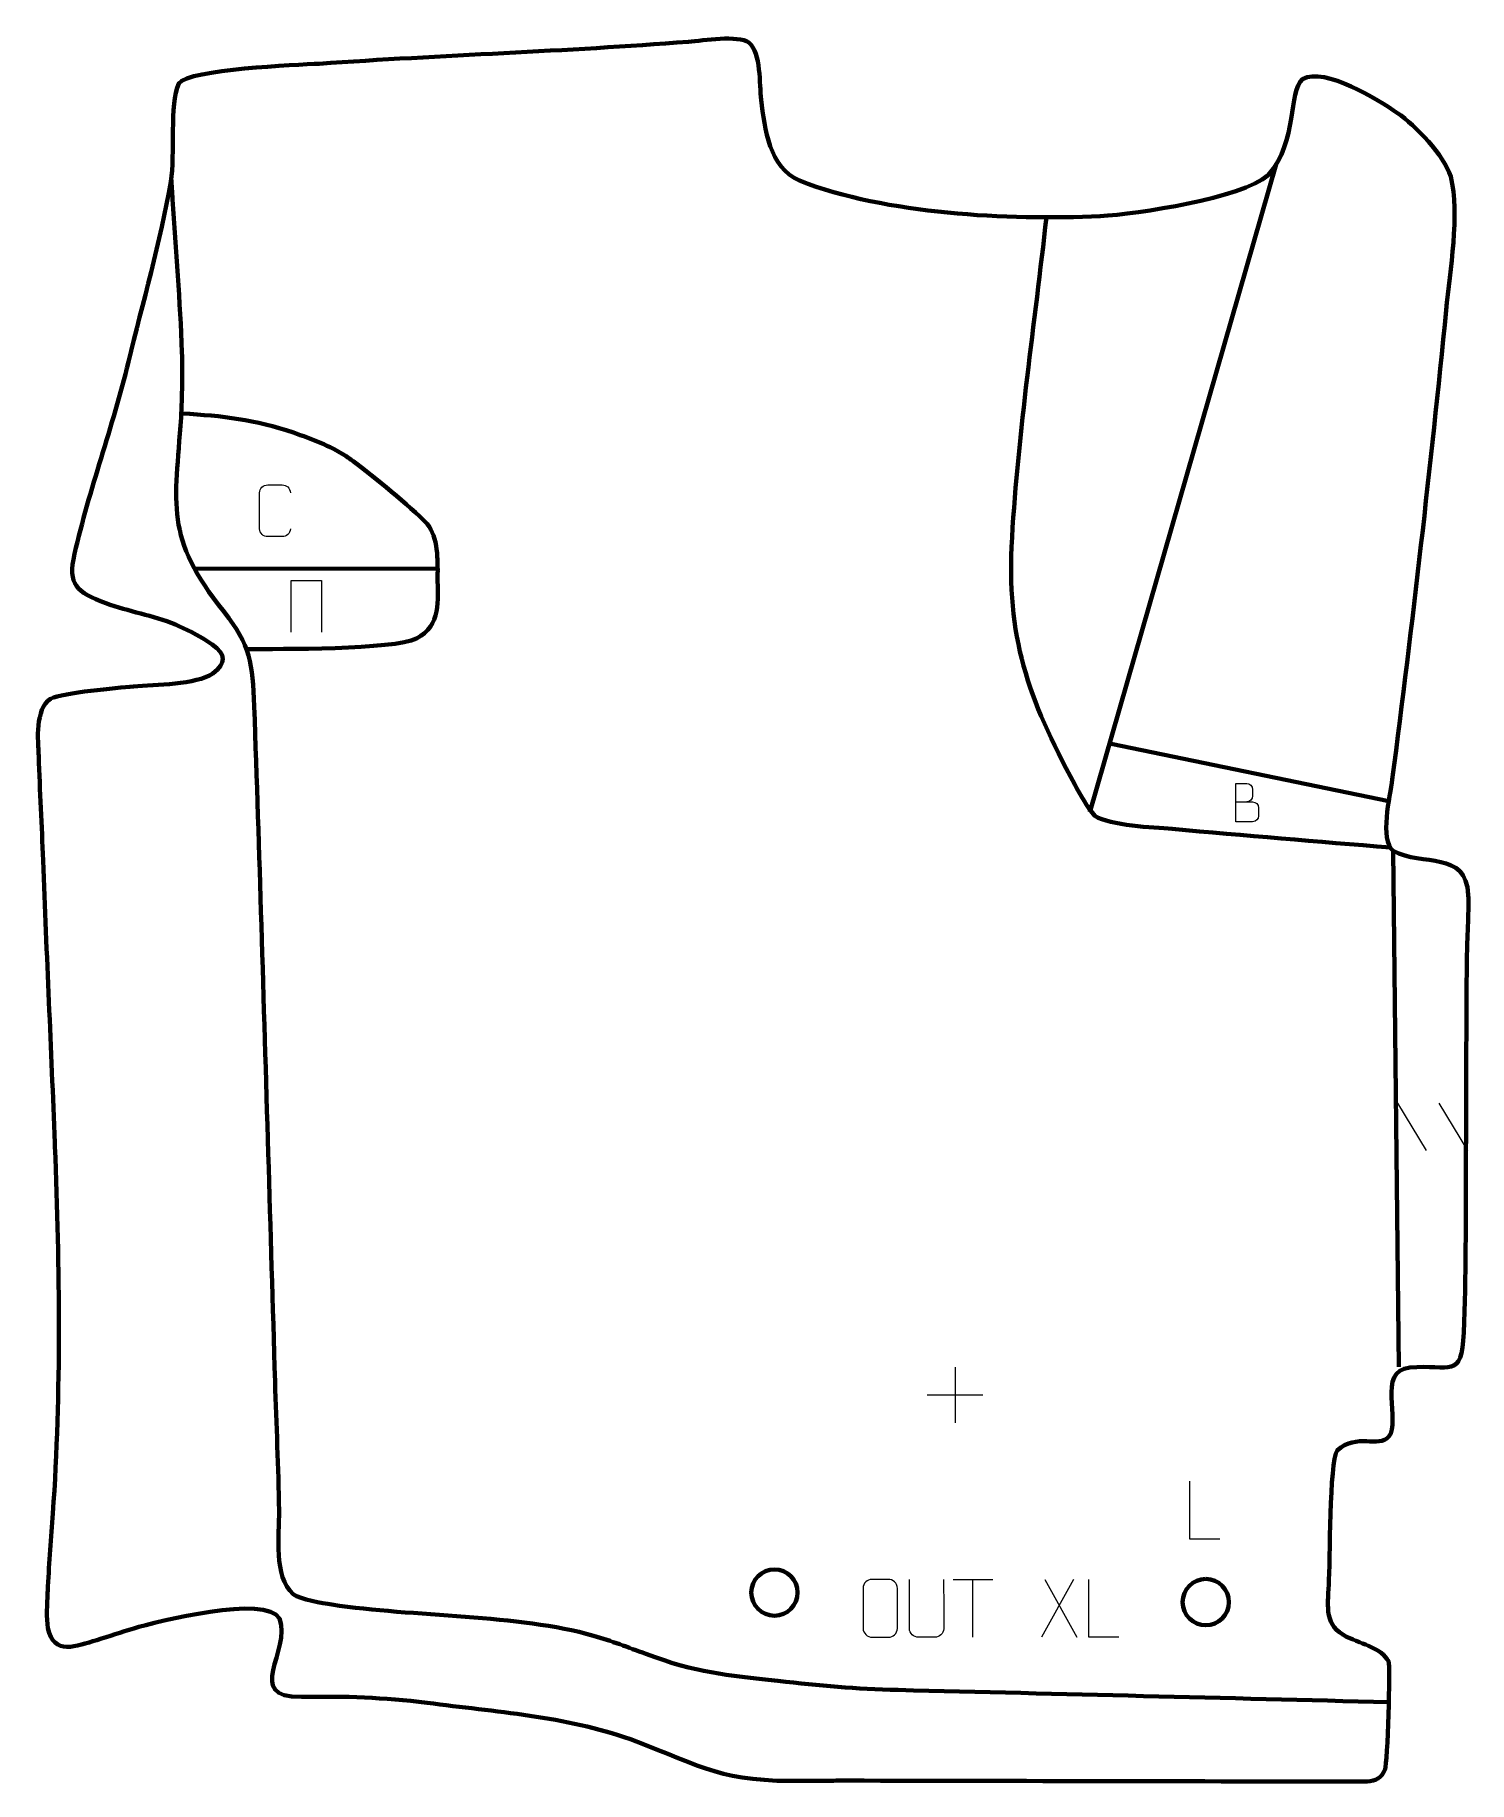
# Model space of a CAD drawing. Header units: millimetres. Extents: x 944 to 1562, y -88 to 666.
import ezdxf

# ---------------------------------------------------------------- set-up
doc = ezdxf.new("R2010")
doc.units = ezdxf.units.MM
doc.header["$MEASUREMENT"] = 0
doc.layers.add('layer 1', color=7, linetype='Continuous', plot=False)
doc.layers.add('layer 2', color=7, linetype='Continuous')
doc.layers.add('layer 3', color=7, linetype='Continuous')

msp = doc.modelspace()

# ---------------------------------------------------------------- linework, layer by layer
at = {"layer": 'layer 1', "color": 250, "lineweight": 9}
for points in [[(1531.5633, 205.266), (1531.5633, 205.266), (1543.9276, 184.7217), (1543.9276, 184.7217)], [(1549.2932, 205.266), (1549.2932, 205.266), (1561.6575, 184.7217), (1561.6575, 184.7217)], [(1339.8936, -0.3116), (1339.8936, -0.3116), (1356.8808, -0.3116), (1356.8808, -0.3116)], [(1348.3874, -25.2416), (1348.3874, -25.2416), (1348.3874, -0.2881), (1348.3874, -0.2881)], [(1391.7321, -0.317), (1391.7321, -0.317), (1377.9915, -25.2128), (1377.9915, -25.2128)], [(1379.4461, -0.317), (1379.4461, -0.317), (1393.1867, -25.2705), (1393.1867, -25.2705)]]:
    msp.add_open_spline(points, degree=3, dxfattribs=at)
for points, knots in [([(1304.8676, -0.2884), (1307.1933, -0.2884), (1309.5194, -0.2884), (1311.8455, -0.2884), (1311.8455, -0.2884), (1313.7921, -0.2528), (1315.7835, -1.7444), (1315.8102, -4.182), (1315.8102, -4.182), (1315.8098, -9.9289), (1315.8098, -15.6762), (1315.8102, -21.4239), (1315.8102, -21.4239), (1315.6704, -23.7473), (1313.9932, -25.2269), (1311.8455, -25.2377), (1311.8455, -25.2377), (1309.5136, -25.2373), (1307.1817, -25.2373), (1304.8502, -25.2377), (1304.8502, -25.2377), (1302.9252, -25.3431), (1300.9531, -23.4586), (1300.9643, -21.4413), (1300.9643, -21.4413), (1300.9646, -15.6712), (1300.9646, -9.9015), (1300.9643, -4.1322), (1300.9643, -4.1322), (1300.9685, -1.9941), (1302.7152, -0.2749), (1304.8676, -0.2884)], [0, 0, 0, 0, 0.11111111, 0.11111111, 0.11111111, 0.11111111, 0.22222222, 0.22222222, 0.22222222, 0.22222222, 0.33333333, 0.33333333, 0.33333333, 0.33333333, 0.44444444, 0.44444444, 0.44444444, 0.44444444, 0.55555556, 0.55555556, 0.55555556, 0.55555556, 0.66666667, 0.66666667, 0.66666667, 0.66666667, 0.77777778, 0.77777778, 0.77777778, 0.77777778, 1, 1, 1, 1]), ([(1335.7144, -0.2839), (1335.714, -5.8234), (1335.8098, -16.0252), (1335.8102, -21.5656), (1335.8102, -21.5656), (1335.6704, -23.8051), (1333.9932, -25.2313), (1331.8455, -25.2418), (1331.8455, -25.2418), (1329.5136, -25.2414), (1327.1817, -25.2414), (1324.8502, -25.2418), (1324.8502, -25.2418), (1322.9252, -25.3433), (1320.9531, -23.5268), (1320.9643, -21.5823), (1320.9643, -21.5823), (1320.9646, -16.0204), (1321.06, -5.845), (1321.0596, -0.2839)], [0, 0, 0, 0, 0.16666667, 0.16666667, 0.16666667, 0.16666667, 0.33333333, 0.33333333, 0.33333333, 0.33333333, 0.5, 0.5, 0.5, 0.5, 0.66666667, 0.66666667, 0.66666667, 0.66666667, 1, 1, 1, 1]), ([(1411.3363, -25.2417), (1411.3363, -25.2417), (1398.3872, -25.2417), (1398.3872, -25.2417), (1398.3872, -25.2417), (1398.3872, -25.2417), (1398.3872, -0.2881), (1398.3872, -0.2881)], [0, 0, 0, 0, 0.33333333, 0.33333333, 0.33333333, 0.33333333, 1, 1, 1, 1])]:
    msp.add_open_spline(points, degree=3, knots=knots, dxfattribs=at)
at = {"layer": 'layer 2', "color": 142, "lineweight": 200}
for centre in [(1262.7258, -6.0051), (1448.7941, -10.1067)]:
    msp.add_ellipse(centre, major_axis=(0, 10), ratio=1, dxfattribs=at)
at = {"layer": 'layer 2', "color": 142, "lineweight": 158}
for points, knots in [([(1527.7733, -53.3096), (1457.2008, -51.4756), (1386.649, -49.7585), (1316.077, -48.0196), (1316.077, -48.0196), (1297.6432, -47.5653), (1282.5281, -46.2399), (1264.2613, -44.0992), (1264.2613, -44.0992), (1241.2133, -41.3982), (1229.535, -40.7833), (1207.2151, -32.4412), (1207.2151, -32.4412), (1199.5938, -29.5927), (1192.4865, -26.9225), (1184.6473, -24.6168), (1184.6473, -24.6168), (1152.422, -15.3373), (1107.0174, -16.5219), (1071.8574, -11.2031), (1071.8574, -11.2031), (1067.7716, -10.5468), (1058.4365, -9.1267), (1055.1441, -6.63), (1055.1441, -6.63), (1046.5511, 1.063), (1049.1997, 18.5921), (1049.0522, 29.3977), (1049.0522, 29.3977), (1048.799, 47.9473), (1047.8782, 66.523), (1047.3036, 85.0695), (1047.3036, 85.0695), (1045.3763, 150.6936), (1043.4328, 216.3171), (1041.4242, 281.9388), (1041.4242, 281.9388), (1040.46, 313.4322), (1039.4432, 344.9233), (1038.3407, 376.4122), (1038.3407, 376.4122), (1037.6924, 394.9001), (1036.629, 402.904), (1025.3056, 417.1745), (1025.3056, 417.1745), (999.3796, 449.8482), (1004.2458, 462.9757), (1006.7511, 501.0547), (1006.7511, 501.0547), (1007.2609, 510.5307), (1007.4262, 519.7565), (1007.1632, 529.2454), (1007.1632, 529.2454), (1006.416, 551.2614), (1004.4619, 573.25), (1003.087, 595.236), (1003.087, 595.236), (1002.905, 598.2165), (1002.7231, 601.1971), (1002.5411, 604.1776)], [0, 0, 0, 0, 0.0625, 0.0625, 0.0625, 0.0625, 0.125, 0.125, 0.125, 0.125, 0.1875, 0.1875, 0.1875, 0.1875, 0.25, 0.25, 0.25, 0.25, 0.3125, 0.3125, 0.3125, 0.3125, 0.375, 0.375, 0.375, 0.375, 0.4375, 0.4375, 0.4375, 0.4375, 0.5, 0.5, 0.5, 0.5, 0.5625, 0.5625, 0.5625, 0.5625, 0.625, 0.625, 0.625, 0.625, 0.6875, 0.6875, 0.6875, 0.6875, 0.75, 0.75, 0.75, 0.75, 0.8125, 0.8125, 0.8125, 0.8125, 0.875, 0.875, 0.875, 0.875, 1, 1, 1, 1]), ([(1380.0742, 587.4886), (1375.0298, 542.0067), (1367.9107, 494.828), (1365.219, 449.3258), (1365.219, 449.3258), (1362.6774, 406.3597), (1372.1096, 379.9652), (1392.3061, 342.6984), (1392.3061, 342.6984), (1394.6565, 338.3616), (1397.6897, 332.8183), (1400.9488, 329.1281), (1400.9488, 329.1281), (1407.8384, 324.9607), (1425.8186, 324.2507), (1434.2703, 323.5439), (1434.2703, 323.5439), (1465.6415, 320.7463), (1497.0442, 318.1179), (1528.4325, 315.5076)], [0, 0, 0, 0, 0.16666667, 0.16666667, 0.16666667, 0.16666667, 0.33333333, 0.33333333, 0.33333333, 0.33333333, 0.5, 0.5, 0.5, 0.5, 0.66666667, 0.66666667, 0.66666667, 0.66666667, 1, 1, 1, 1]), ([(1035.1905, 401.0802), (1048.8389, 401.2903), (1098.6186, 400.741), (1108.3144, 405.7575), (1108.3144, 405.7575), (1119.1569, 411.3672), (1117.4115, 422.1092), (1117.4556, 432.2972), (1117.4556, 432.2972), (1117.4872, 439.6046), (1117.7439, 449.2519), (1112.9181, 455.1993), (1112.9181, 455.1993), (1105.2027, 463.2632), (1090.0945, 475.38), (1080.9583, 482.2528), (1080.9583, 482.2528), (1079.9578, 483.0054), (1078.9949, 483.705), (1077.9564, 484.4021), (1077.9564, 484.4021), (1070.7343, 489.0381), (1063.2654, 491.7493), (1055.2114, 494.5489), (1055.2114, 494.5489), (1038.7208, 500.2294), (1024.621, 501.8132), (1007.3513, 502.819)], [0, 0, 0, 0, 0.125, 0.125, 0.125, 0.125, 0.25, 0.25, 0.25, 0.25, 0.375, 0.375, 0.375, 0.375, 0.5, 0.5, 0.5, 0.5, 0.625, 0.625, 0.625, 0.625, 0.75, 0.75, 0.75, 0.75, 1, 1, 1, 1])]:
    msp.add_open_spline(points, degree=3, knots=knots, dxfattribs=at)
for points in [[(1398.7622, 330.8233), (1398.7622, 330.8233), (1479.1439, 610.3561), (1479.1439, 610.3561)], [(1012.9887, 435.8255), (1012.9887, 435.8255), (1117.2548, 435.996), (1117.2548, 435.996)], [(1408.0517, 360.2441), (1408.0517, 360.2441), (1527.7158, 335.4736), (1527.7158, 335.4736)], [(1529.6953, 314.0936), (1529.6953, 314.0936), (1532.1147, 91.4289), (1532.1147, 91.4289)]]:
    msp.add_open_spline(points, degree=3, dxfattribs=at)
at = {"layer": 'layer 2', "color": 250, "lineweight": 9}
for points, knots in [([(1053.9412, 453.0841), (1053.816, 451.0031), (1052.3138, 449.6779), (1050.3901, 449.6682), (1050.3901, 449.6682), (1048.3015, 449.6685), (1046.2129, 449.6685), (1044.1246, 449.6682), (1044.1246, 449.6682), (1042.4004, 449.5738), (1040.634, 451.2617), (1040.644, 453.0685), (1040.644, 453.0685), (1040.6444, 458.2367), (1040.6444, 463.4044), (1040.644, 468.5718), (1040.644, 468.5718), (1040.6478, 470.4869), (1042.2123, 472.0268), (1044.1402, 472.0147), (1044.1402, 472.0147), (1046.2232, 472.0147), (1048.3067, 472.0147), (1050.3901, 472.0147), (1050.3901, 472.0147), (1052.1336, 472.0465), (1053.9173, 470.7106), (1053.9412, 468.5272)], [0, 0, 0, 0, 0.125, 0.125, 0.125, 0.125, 0.25, 0.25, 0.25, 0.25, 0.375, 0.375, 0.375, 0.375, 0.5, 0.5, 0.5, 0.5, 0.625, 0.625, 0.625, 0.625, 0.75, 0.75, 0.75, 0.75, 1, 1, 1, 1]), ([(1054.2825, 408.3897), (1054.2825, 408.3897), (1054.2825, 430.74), (1054.2825, 430.74), (1054.2825, 430.74), (1054.2825, 430.74), (1067.4008, 430.74), (1067.4008, 430.74), (1067.4008, 430.74), (1067.4008, 430.74), (1067.4008, 408.3897), (1067.4008, 408.3897)], [0, 0, 0, 0, 0.25, 0.25, 0.25, 0.25, 0.5, 0.5, 0.5, 0.5, 1, 1, 1, 1]), ([(1461.7448, 335.2218), (1464.1578, 335.222), (1466.571, 335.222), (1468.9845, 335.2218), (1468.9845, 335.2218), (1470.2945, 335.2103), (1471.5702, 334.0589), (1471.5702, 332.6997), (1471.5702, 332.6997), (1471.5699, 331.9513), (1471.5699, 329.9291), (1471.5702, 329.1805), (1471.5702, 329.1805), (1471.5819, 327.9483), (1470.5592, 326.6128), (1469.0197, 326.624), (1469.0197, 326.624), (1466.6059, 326.6243), (1464.1924, 326.6243), (1461.7792, 326.624), (1461.7792, 326.624), (1461.7792, 332.1404), (1461.7792, 337.6564), (1461.7792, 343.1722), (1461.7792, 343.1722), (1463.3534, 343.1722), (1464.9278, 343.1722), (1466.5022, 343.1722), (1466.5022, 343.1722), (1467.6169, 343.184), (1469.0074, 341.9169), (1469.0191, 340.6156), (1469.0191, 340.6156), (1469.0189, 339.2454), (1469.0189, 339.1486), (1469.0191, 337.7782), (1469.0191, 337.7782), (1469.0306, 336.408), (1467.8008, 335.2103), (1466.4679, 335.2218)], [0, 0, 0, 0, 0.09090909, 0.09090909, 0.09090909, 0.09090909, 0.18181818, 0.18181818, 0.18181818, 0.18181818, 0.27272727, 0.27272727, 0.27272727, 0.27272727, 0.36363636, 0.36363636, 0.36363636, 0.36363636, 0.45454545, 0.45454545, 0.45454545, 0.45454545, 0.54545455, 0.54545455, 0.54545455, 0.54545455, 0.63636364, 0.63636364, 0.63636364, 0.63636364, 0.72727273, 0.72727273, 0.72727273, 0.72727273, 0.81818182, 0.81818182, 0.81818182, 0.81818182, 1, 1, 1, 1]), ([(1454.876, 17.0921), (1454.876, 17.0921), (1441.9269, 17.0921), (1441.9269, 17.0921), (1441.9269, 17.0921), (1441.9269, 17.0921), (1441.9269, 42.0457), (1441.9269, 42.0457)], [0, 0, 0, 0, 0.33333333, 0.33333333, 0.33333333, 0.33333333, 1, 1, 1, 1])]:
    msp.add_open_spline(points, degree=3, knots=knots, dxfattribs=at)
for points in [[(1340.6359, 91.2971), (1340.6359, 91.2971), (1340.6359, 67.3192), (1340.6359, 67.3192)], [(1328.647, 79.3081), (1328.647, 79.3081), (1352.6249, 79.3081), (1352.6249, 79.3081)]]:
    msp.add_open_spline(points, degree=3, dxfattribs=at)
at = {"layer": 'layer 3', "color": 242, "lineweight": 158}
msp.add_open_spline([(1518.4623, -87.5665), (1522.0883, -87.0457), (1524.5201, -86.315), (1526.1408, -82.2569), (1526.1408, -82.2569), (1527.1588, -79.708), (1528.571, -37.3828), (1527.6205, -35.6457), (1527.6205, -35.6457), (1524.4278, -29.8111), (1517.012, -28.6814), (1509.559, -25.0543), (1509.559, -25.0543), (1499.9238, -20.3651), (1501.3655, -12.4588), (1501.856, -2.599), (1501.856, -2.599), (1502.4325, 7.0127), (1502.0031, 50.131), (1505.548, 55.3887), (1505.548, 55.3887), (1513.8407, 63.0651), (1523.4815, 56.1581), (1527.7263, 61.2949), (1527.7263, 61.2949), (1533.2041, 67.9239), (1522.3306, 89.6746), (1536.7725, 91.0691), (1536.7725, 91.0691), (1554.1853, 92.7504), (1559.2034, 85.5614), (1560.088, 106.2572), (1560.088, 106.2572), (1561.1061, 130.0746), (1560.9316, 155.4481), (1561.0316, 179.3834), (1561.0316, 179.3834), (1561.1545, 208.8307), (1561.127, 238.2743), (1561.4489, 267.7209), (1561.4489, 267.7209), (1561.5492, 276.3291), (1562.372, 286.807), (1562.0142, 295.0412), (1562.0142, 295.0412), (1561.1659, 314.5655), (1542.1989, 307.1184), (1529.6953, 314.0936), (1529.6953, 314.0936), (1523.6197, 318.8798), (1528.342, 337.8146), (1529.2531, 344.8194), (1529.2531, 344.8194), (1538.0224, 412.2372), (1545.7812, 479.8246), (1552.5102, 547.4764), (1552.5102, 547.4764), (1554.1554, 564.4671), (1558.4343, 588.895), (1554.5059, 605.0295), (1554.5059, 605.0295), (1551.5966, 614.2263), (1539.3837, 627.0526), (1531.5172, 632.4672), (1531.5172, 632.4672), (1523.2676, 638.1455), (1500.1692, 652.5138), (1490.5491, 647.1216), (1490.5491, 647.1216), (1484.1244, 641.3869), (1488.8356, 620.7988), (1475.7114, 605.6725), (1475.7114, 605.6725), (1464.2797, 595.6521), (1419.2622, 588.96), (1403.3108, 587.944), (1403.3108, 587.944), (1362.916, 586.283), (1311.3415, 588.6612), (1273.5036, 603.3086), (1273.5036, 603.3086), (1260.4445, 609.2476), (1258.5158, 625.493), (1257.0177, 638.1265), (1257.0177, 638.1265), (1256.2311, 645.0617), (1257.0323, 658.1372), (1251.7269, 662.9052), (1251.7269, 662.9052), (1246.8791, 666.1782), (1232.2842, 663.7759), (1225.6402, 663.2537), (1225.6402, 663.2537), (1172.8154, 659.1017), (1119.3595, 657.4368), (1066.3818, 653.7813), (1066.3818, 653.7813), (1056.6001, 653.1996), (1010.404, 651.5062), (1005.7632, 645.2844), (1005.7632, 645.2844), (1001.6264, 635.9075), (1004.3439, 614.9356), (1002.3365, 602.7899), (1002.3365, 602.7899), (997.9255, 577.1873), (990.211, 550.5038), (984.0874, 525.0495), (984.0874, 525.0495), (977.2558, 497.1949), (967.1953, 469.9649), (960.81, 442.2035), (960.81, 442.2035), (957.7618, 428.9506), (961.5612, 425.7582), (974.3657, 420.9836), (974.3657, 420.9836), (984.2025, 417.3157), (994.5438, 415.8086), (1004.3487, 411.7142), (1004.3487, 411.7142), (1004.3487, 411.7142), (1005.8023, 411.1072), (1005.8023, 411.1072), (1005.8023, 411.1072), (1011.0832, 408.823), (1015.4531, 406.3279), (1020.2624, 403.1899), (1020.2624, 403.1899), (1026.0675, 398.8327), (1026.3967, 395.0916), (1020.5325, 390.6654), (1020.5325, 390.6654), (1013.0865, 385.7174), (995.8205, 385.8819), (986.2741, 385.0172), (986.2741, 385.0172), (978.9736, 384.3559), (956.2288, 382.423), (950.4388, 379.7572), (950.4388, 379.7572), (943.7489, 374.9843), (945.0273, 362.1015), (945.3746, 354.8863), (945.3746, 354.8863), (945.8813, 339.9774), (946.6959, 324.9097), (947.2591, 309.9498), (947.2591, 309.9498), (948.7896, 269.2979), (950.73, 228.6629), (952.3298, 188.0139), (952.3298, 188.0139), (952.3298, 188.0139), (952.389, 186.5084), (952.389, 186.5084), (952.389, 186.5084), (954.4502, 133.5787), (955.1162, 81.0714), (951.4855, 28.1801), (951.4855, 28.1801), (950.725, 17.6688), (949.8934, 7.1782), (949.3459, -3.3484), (949.3459, -3.3484), (949.3459, -3.3484), (949.2677, -4.8512), (949.2677, -4.8512), (949.2677, -4.8512), (949.2677, -4.8512), (949.1923, -6.3408), (949.1923, -6.3408), (949.1923, -6.3408), (948.9893, -10.6813), (948.6377, -17.0752), (949.3348, -21.3272), (949.3348, -21.3272), (951.8155, -33.3781), (961.704, -29.081), (970.4091, -26.4722), (970.4091, -26.4722), (975.7598, -24.8686), (981.0359, -23.0776), (986.3713, -21.4433), (986.3713, -21.4433), (996.1284, -18.6458), (1043.7468, -6.5129), (1049.1854, -17.2471), (1049.1854, -17.2471), (1054.5508, -31.0291), (1033.4169, -51.4739), (1058.7567, -51.0149), (1058.7567, -51.0149), (1078.0199, -50.6659), (1093.7358, -51.2318), (1112.9145, -53.5551), (1112.9145, -53.5551), (1142.1862, -57.4526), (1172.6042, -59.3285), (1200.5975, -69.3112), (1200.5975, -69.3112), (1233.9137, -81.6897), (1238.7201, -87.7585), (1276.4739, -87.2906), (1276.4739, -87.2906), (1279.1147, -87.2579), (1281.755, -87.22), (1284.3959, -87.1909), (1284.3959, -87.1909), (1287.7526, -87.1605), (1291.1043, -87.1337), (1294.4613, -87.1352), (1294.4613, -87.1352), (1369.1282, -87.3155), (1443.7953, -87.4153), (1518.4623, -87.5665)], degree=3, knots=[0, 0, 0, 0, 0.01818182, 0.01818182, 0.01818182, 0.01818182, 0.03636364, 0.03636364, 0.03636364, 0.03636364, 0.05454545, 0.05454545, 0.05454545, 0.05454545, 0.07272727, 0.07272727, 0.07272727, 0.07272727, 0.09090909, 0.09090909, 0.09090909, 0.09090909, 0.10909091, 0.10909091, 0.10909091, 0.10909091, 0.12727273, 0.12727273, 0.12727273, 0.12727273, 0.14545455, 0.14545455, 0.14545455, 0.14545455, 0.16363636, 0.16363636, 0.16363636, 0.16363636, 0.18181818, 0.18181818, 0.18181818, 0.18181818, 0.2, 0.2, 0.2, 0.2, 0.21818182, 0.21818182, 0.21818182, 0.21818182, 0.23636364, 0.23636364, 0.23636364, 0.23636364, 0.25454545, 0.25454545, 0.25454545, 0.25454545, 0.27272727, 0.27272727, 0.27272727, 0.27272727, 0.29090909, 0.29090909, 0.29090909, 0.29090909, 0.30909091, 0.30909091, 0.30909091, 0.30909091, 0.32727273, 0.32727273, 0.32727273, 0.32727273, 0.34545455, 0.34545455, 0.34545455, 0.34545455, 0.36363636, 0.36363636, 0.36363636, 0.36363636, 0.38181818, 0.38181818, 0.38181818, 0.38181818, 0.4, 0.4, 0.4, 0.4, 0.41818182, 0.41818182, 0.41818182, 0.41818182, 0.43636364, 0.43636364, 0.43636364, 0.43636364, 0.45454545, 0.45454545, 0.45454545, 0.45454545, 0.47272727, 0.47272727, 0.47272727, 0.47272727, 0.49090909, 0.49090909, 0.49090909, 0.49090909, 0.50909091, 0.50909091, 0.50909091, 0.50909091, 0.52727273, 0.52727273, 0.52727273, 0.52727273, 0.54545455, 0.54545455, 0.54545455, 0.54545455, 0.56363636, 0.56363636, 0.56363636, 0.56363636, 0.58181818, 0.58181818, 0.58181818, 0.58181818, 0.6, 0.6, 0.6, 0.6, 0.61818182, 0.61818182, 0.61818182, 0.61818182, 0.63636364, 0.63636364, 0.63636364, 0.63636364, 0.65454545, 0.65454545, 0.65454545, 0.65454545, 0.67272727, 0.67272727, 0.67272727, 0.67272727, 0.69090909, 0.69090909, 0.69090909, 0.69090909, 0.70909091, 0.70909091, 0.70909091, 0.70909091, 0.72727273, 0.72727273, 0.72727273, 0.72727273, 0.74545455, 0.74545455, 0.74545455, 0.74545455, 0.76363636, 0.76363636, 0.76363636, 0.76363636, 0.78181818, 0.78181818, 0.78181818, 0.78181818, 0.8, 0.8, 0.8, 0.8, 0.81818182, 0.81818182, 0.81818182, 0.81818182, 0.83636364, 0.83636364, 0.83636364, 0.83636364, 0.85454545, 0.85454545, 0.85454545, 0.85454545, 0.87272727, 0.87272727, 0.87272727, 0.87272727, 0.89090909, 0.89090909, 0.89090909, 0.89090909, 0.90909091, 0.90909091, 0.90909091, 0.90909091, 0.92727273, 0.92727273, 0.92727273, 0.92727273, 0.94545455, 0.94545455, 0.94545455, 0.94545455, 0.96363636, 0.96363636, 0.96363636, 0.96363636, 1, 1, 1, 1], dxfattribs=at)

doc.saveas('drawing.dxf')
